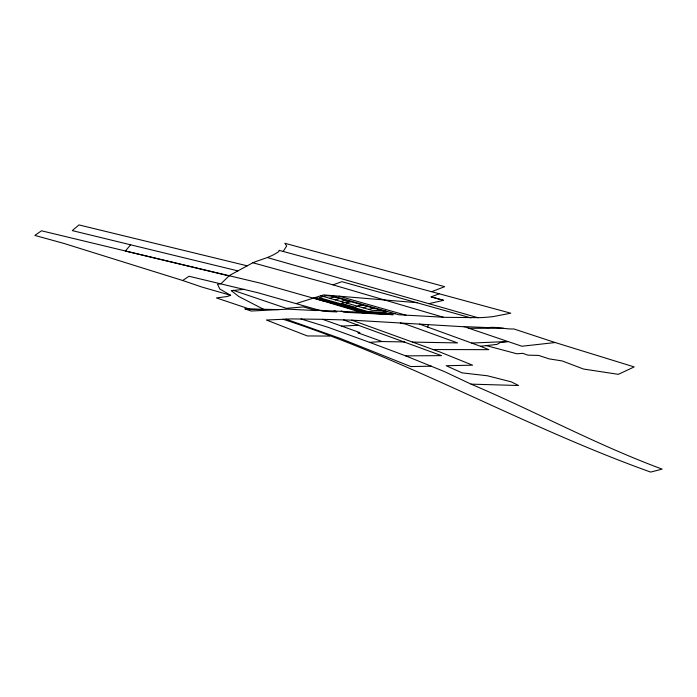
<?xml version="1.0" encoding="UTF-8"?>
<svg xmlns="http://www.w3.org/2000/svg" width="697" height="697" viewBox="0 0 697 697"><rect width="100%" height="100%" fill="white"/><g stroke="black" fill="none" stroke-linecap="round" stroke-linejoin="round"><path stroke-width="1.05" d="M427.705 327.059L428.289 324.654M249.326 308.963L216.436 297.941L227.065 296.53L230.646 295.301L219.86 289.055L217.508 284.289L221.062 283.627L229.522 275.446L252.845 262.76C261.602 259.092 271.133 257.271 278.966 251.373L279.009 250.275L283.165 251.443L286.694 245.928L284.838 243.27L444.677 286.659L431.678 291.686M130.67 244.778L125.355 251.033L260.451 283.165L325.281 301.574M229.043 275.916L41.489 230.794L34.85 235.412L63.671 243.358L182.666 280.49L189.035 276.265L258.064 292.784L322.816 311.245L336.86 311.925L334.177 310.653M267.805 257.698L428.838 303.665L443.527 300.346L431.147 296.87L439.319 293.751M252.845 262.76L333.044 284.864L341.861 281.675L470.911 317.893M296.748 303.387L323.565 294.892L417.041 302.681M323.164 299.605L321.369 300.154L361.604 311.603L363.398 311.054M329.681 298.272L334.177 296.905M335.274 299.867L339.77 298.49M340.859 301.452L345.355 300.085M334.778 303.97L336.581 303.422M348.936 301.104L341.408 303.404L354.825 307.22L362.353 304.92M346.444 303.047L350.948 301.67M348.186 307.786L349.99 307.238M357.622 306.227L362.118 304.85M363.207 307.813L367.711 306.445M368.8 309.407L373.296 308.03M329.629 336.067L307.29 335.945L266.411 320.028L291.276 318.912L322.624 319.322L351.785 320.141L419.594 324.122L480.442 346.261L496.996 344.405L500.08 342.584L508 341.547L521.914 346.235L555.195 342.541L634.192 366.918L618.335 374.341L583.485 369.035L562.165 360.933L549.123 358.877L538.737 355.444L527.864 355.139L522.75 353.335L516.878 353.78L486.253 345.607M245.936 309.276L264.224 309.625L238.714 296.46L231.334 290.649L233.512 290.422L286.397 308.335L303.517 306.907L316.168 310.574L287.774 309.146L251.19 311.036L244.691 308.858L278.887 309.607M231.334 290.649L244.255 289.333M300.991 318.947L328.27 327.363L369.619 342.358L382.148 341.539L404.8 341.948M341.687 326.118L358.432 325.246M471.721 343.037L508 341.547L463.975 326.597L488.353 327.616C496.935 326.484 505.299 329.376 513.872 328.958L555.195 342.541M331.232 295.537L398.745 314.739L445.104 317.327L480.39 317.666A217.577 42.63 11.9 0 0 493.276 316.577L510.788 313.197L283.165 251.443M431.452 366.186L410.829 366.57L340.371 338.481L285.918 319.095M503.417 328.296L468.48 328.27M369.619 342.358L405.698 355.879L441.541 355.636L343.647 319.923M433.116 349.546L488.858 349.659L480.442 346.261M314.547 310.104L360.706 312.239M412.371 342.088L457.537 342.915L405.628 324.122L400.305 323.007M405.698 355.879L444.033 371.414L471.076 384.143L518.594 385.511L511.302 381.86L487.395 375.77L462.111 372.878L446.176 365.716L472.601 365.184L439.816 351.959L351.785 320.141M362.301 312.718L393.143 314.695L343.943 312.265L341.182 310.958M385.772 311.054L371.867 310.278L320.864 295.772M358.842 311.672L395.033 313.685M464.559 326.806L419.594 324.122M247.217 265.827L78.961 224.922L72.279 230.611L237.912 270.889M333.044 284.864L443.187 317.196M230.646 295.301L201.912 287.059L182.666 280.49M431.147 296.861L443.527 300.346M478.186 317.78L428.847 303.665M339.09 296.19L405.994 315.227M315.628 297.462L367.223 312.143M313.694 298.089L364.043 313.241M283.052 319.226C409.644 360.323 525.503 427.383 650.676 472.078L662.15 469.116C596.676 444.904 535.27 411.396 471.076 384.143M322.624 319.322L359.913 332.617L357.909 332.817L382.148 341.539M325.9 295.659L319.252 297.689L368.094 311.585L384.491 312.491L386.652 311.838L331.423 296.12L325.9 295.659"/></g></svg>
